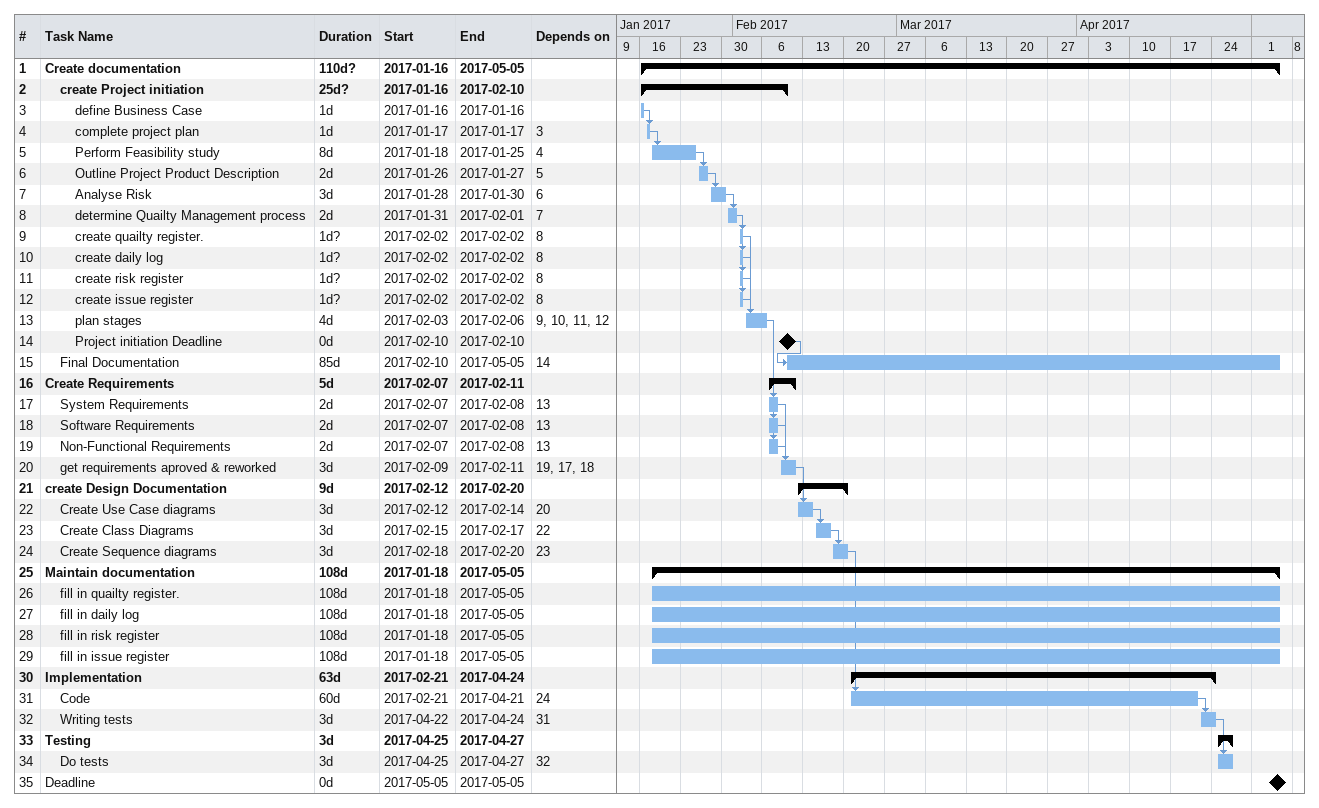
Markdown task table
| ID | Level | Task | Duration | Start | Finish | Predecessors |
|---|---|---|---|---|---|---|
| 1 | 1 | **Create documentation** | 110d? | 2017-01-16 | 2017-05-05 |  |
| 2 | 2 | **create Project initiation** | 25d? | 2017-01-16 | 2017-02-10 |  |
| 3 | 3 | define Business Case | 1d | 2017-01-16 | 2017-01-16 |  |
| 4 | 3 | complete project plan | 1d | 2017-01-17 | 2017-01-17 | 3 |
| 5 | 3 | Perform Feasibility study | 8d | 2017-01-18 | 2017-01-25 | 4 |
| 6 | 3 | Outline Project Product Description | 2d | 2017-01-26 | 2017-01-27 | 5 |
| 7 | 3 | Analyse Risk | 3d | 2017-01-28 | 2017-01-30 | 6 |
| 8 | 3 | determine Quailty Management process | 2d | 2017-01-31 | 2017-02-01 | 7 |
| 9 | 3 | create quailty register. | 1d? | 2017-02-02 | 2017-02-02 | 8 |
| 10 | 3 | create daily log | 1d? | 2017-02-02 | 2017-02-02 | 8 |
| 11 | 3 | create risk register | 1d? | 2017-02-02 | 2017-02-02 | 8 |
| 12 | 3 | create issue register | 1d? | 2017-02-02 | 2017-02-02 | 8 |
| 13 | 3 | plan stages | 4d | 2017-02-03 | 2017-02-06 | 9, 10, 11, 12 |
| 14 | 3 | Project initiation Deadline | 0d | 2017-02-10 | 2017-02-10 |  |
| 15 | 2 | Final Documentation | 85d | 2017-02-10 | 2017-05-05 | 14 |
| 16 | 1 | **Create Requirements** | 5d | 2017-02-07 | 2017-02-11 |  |
| 17 | 2 | System Requirements | 2d | 2017-02-07 | 2017-02-08 | 13 |
| 18 | 2 | Software Requirements | 2d | 2017-02-07 | 2017-02-08 | 13 |
| 19 | 2 | Non-Functional Requirements | 2d | 2017-02-07 | 2017-02-08 | 13 |
| 20 | 2 | get requirements aproved & reworked | 3d | 2017-02-09 | 2017-02-11 | 19, 17, 18 |
| 21 | 1 | **create Design Documentation** | 9d | 2017-02-12 | 2017-02-20 |  |
| 22 | 2 | Create Use Case diagrams | 3d | 2017-02-12 | 2017-02-14 | 20 |
| 23 | 2 | Create Class Diagrams | 3d | 2017-02-15 | 2017-02-17 | 22 |
| 24 | 2 | Create Sequence diagrams | 3d | 2017-02-18 | 2017-02-20 | 23 |
| 25 | 1 | **Maintain documentation** | 108d | 2017-01-18 | 2017-05-05 |  |
| 26 | 2 | fill in quailty register. | 108d | 2017-01-18 | 2017-05-05 |  |
| 27 | 2 | fill in daily log | 108d | 2017-01-18 | 2017-05-05 |  |
| 28 | 2 | fill in risk register | 108d | 2017-01-18 | 2017-05-05 |  |
| 29 | 2 | fill in issue register | 108d | 2017-01-18 | 2017-05-05 |  |
| 30 | 1 | **Implementation** | 63d | 2017-02-21 | 2017-04-24 |  |
| 31 | 2 | Code | 60d | 2017-02-21 | 2017-04-21 | 24 |
| 32 | 2 | Writing tests | 3d | 2017-04-22 | 2017-04-24 | 31 |
| 33 | 1 | **Testing** | 3d | 2017-04-25 | 2017-04-27 |  |
| 34 | 2 | Do tests | 3d | 2017-04-25 | 2017-04-27 | 32 |
| 35 | 1 | Deadline | 0d | 2017-05-05 | 2017-05-05 |  |
